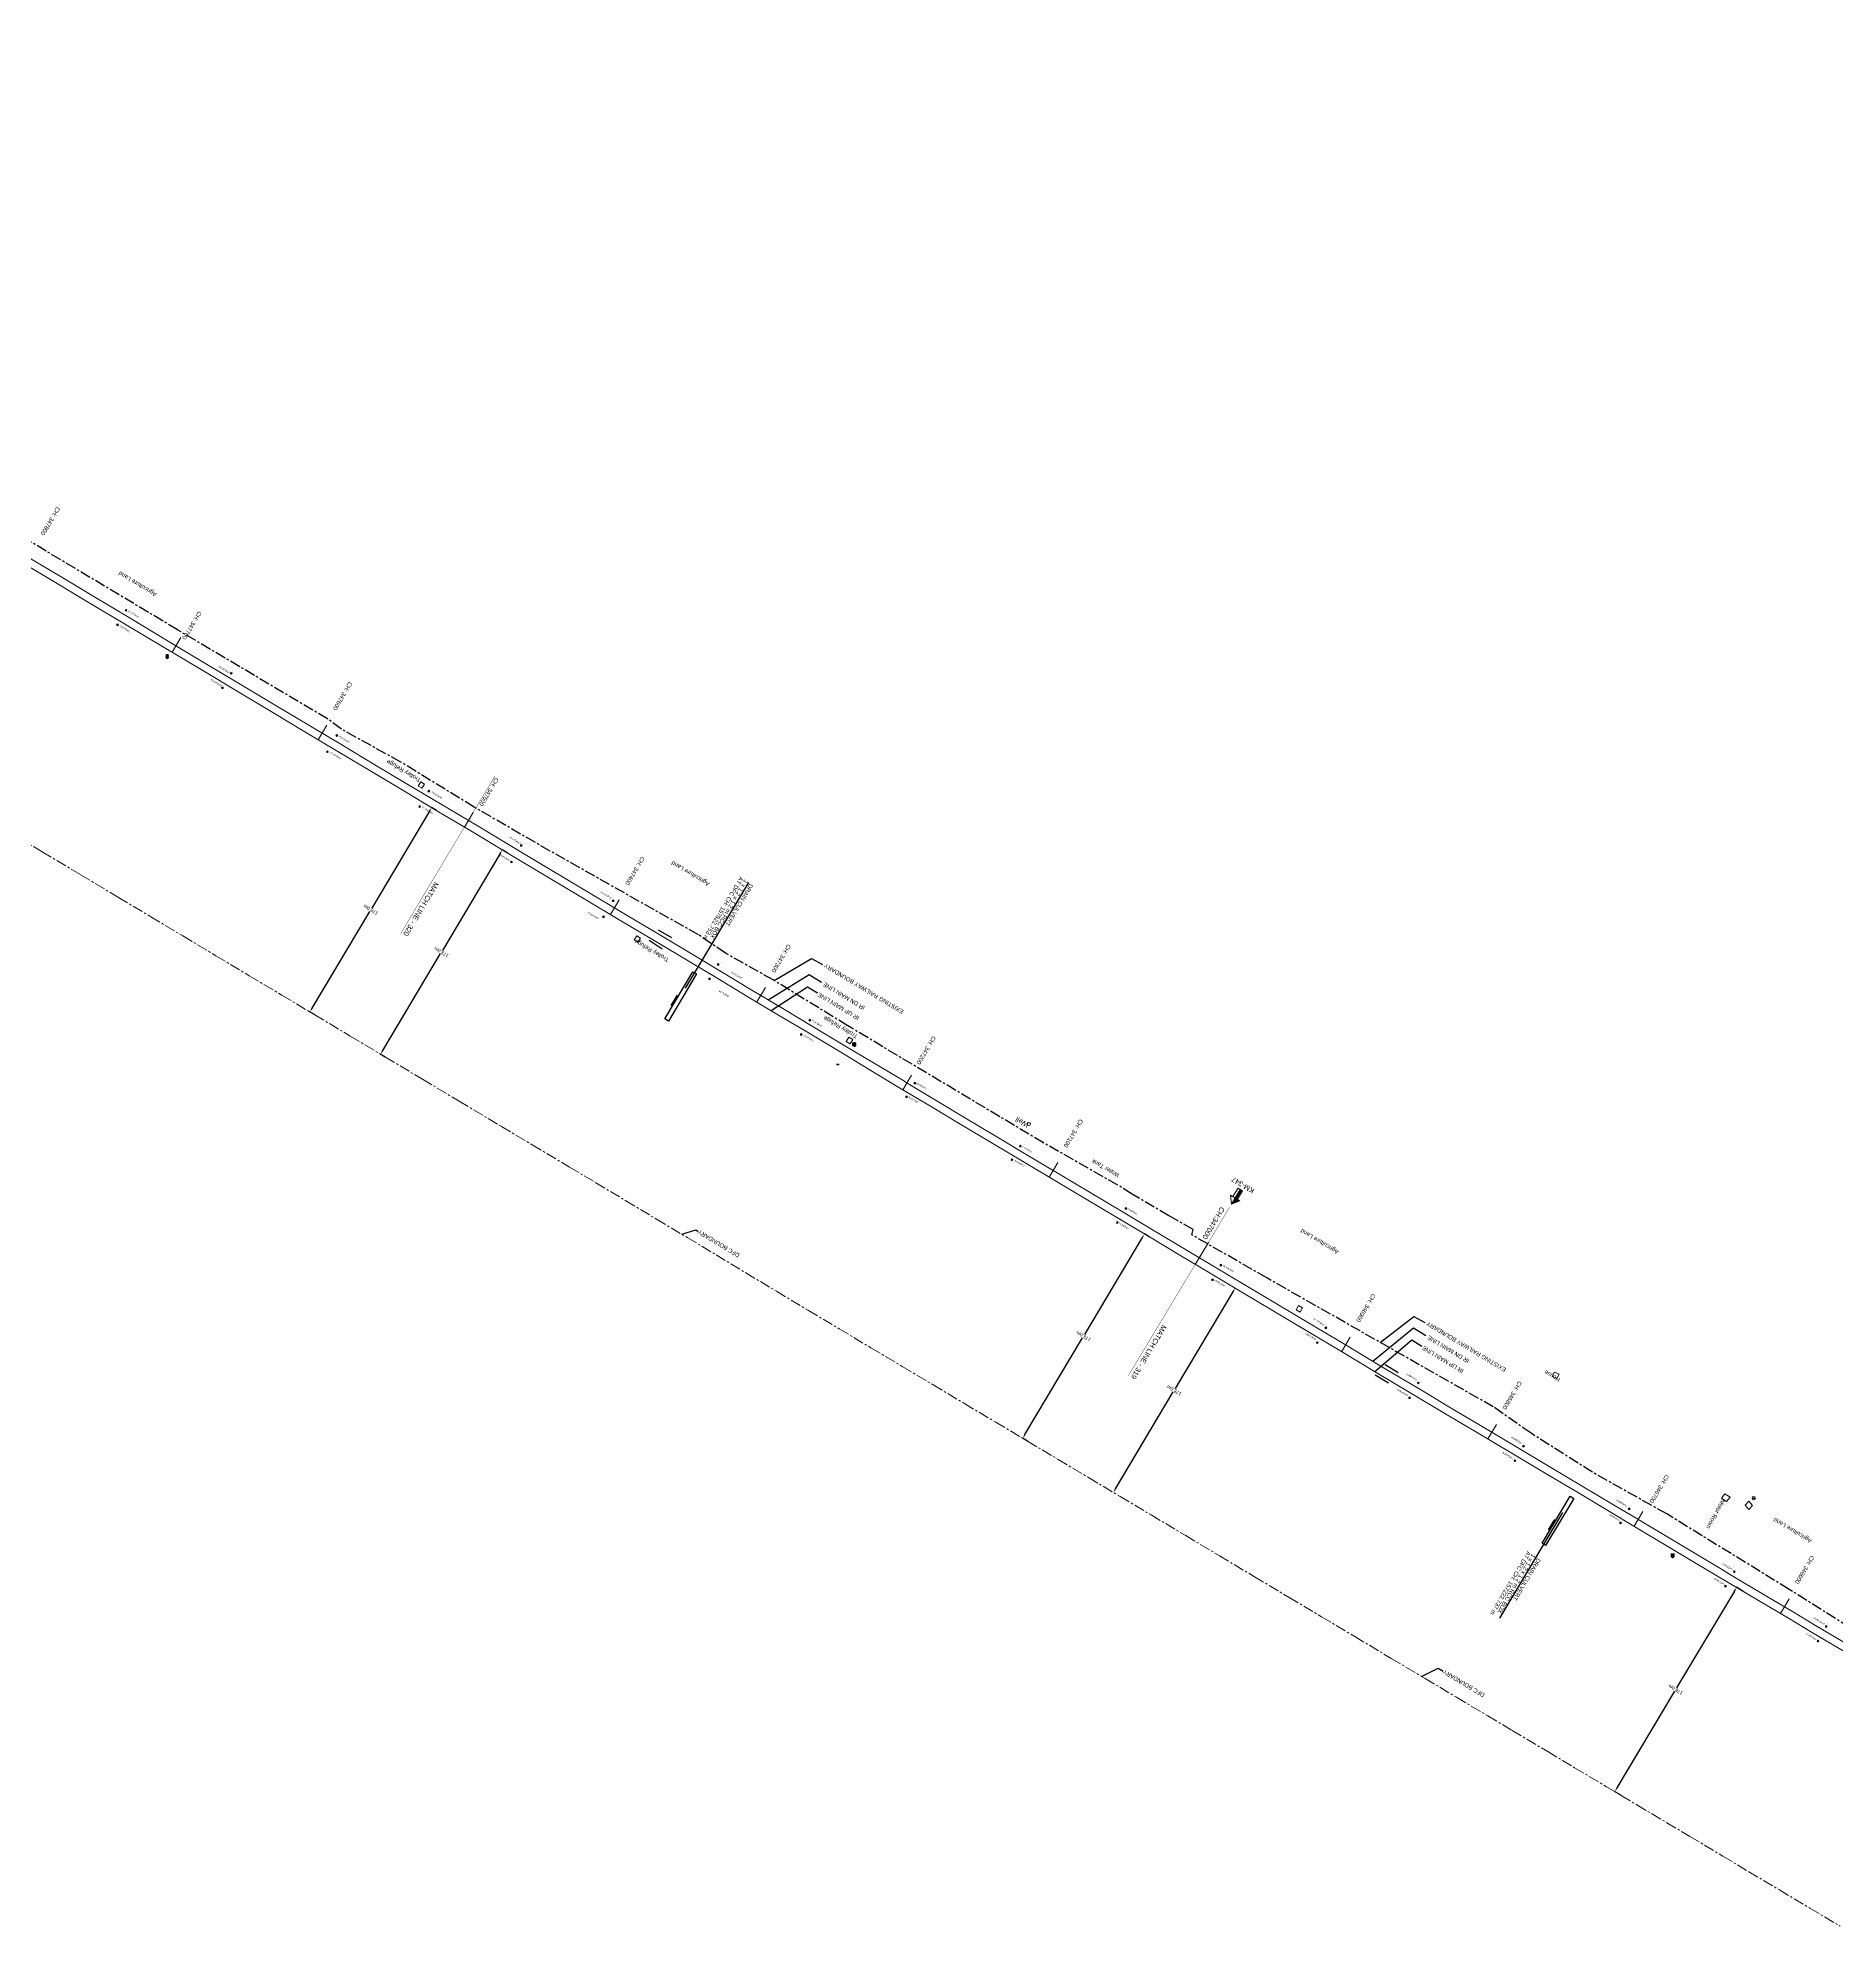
# Model space of a CAD drawing. Header units: metres. Extents: x 593168 to 611286, y 3401475 to 3412398.
# Drawn here: x 604577 to 605633, y 3404728 to 3405836 of the extents above; entities that cross this region are included whole.
import ezdxf
from ezdxf.enums import TextEntityAlignment as Align

# ---------------------------------------------------------------- set-up
doc = ezdxf.new("R2010")
doc.units = ezdxf.units.M
doc.header["$MEASUREMENT"] = 0
doc.linetypes.add('CENTER', pattern=[2, 1.25, -0.25, 0.25, -0.25])
doc.linetypes.add('PHANTOM2', pattern=[1.25, 0.625, -0.125, 0.125, -0.125, 0.125, -0.125])
doc.layers.get('Defpoints').update_dxf_attribs({"lineweight": 0})
for name, color, linetype, lineweight in [('Bench_Mark', 7, 'Continuous', 0), ('Commercial Building Pucca', 251, 'Continuous', 0), ('DFCC', 6, 'Continuous', 0), ('DFCC BOUNDARY', 6, 'CENTER', 0), ('Electric Pole', 251, 'Continuous', 0), ('Existing IR Chainage', 7, 'Continuous', 0), ('Existing IR Track', 143, 'Continuous', 0), ('KM STONE', 7, 'Continuous', 0), ('OHE MAST', 8, 'Continuous', 0), ('OHE MAST TEXT', 8, 'Continuous', 0), ('Shed', 251, 'Continuous', 0), ('Side Details', 251, 'Continuous', 0), ('Sign Board', 251, 'Continuous', 0), ('Text1', 251, 'Continuous', 0), ('Trolley Stand', 251, 'Continuous', 0), ('Well', 5, 'Continuous', 0)]:
    doc.layers.add(name, color=color, linetype=linetype, lineweight=lineweight)
for name, color, linetype in [('DRAIN CULVERT', 1, 'Continuous'), ('Existing Railway Boundary', 7, 'CENTER'), ('MATCH LINE', 7, 'Continuous')]:
    doc.layers.add(name, color=color, linetype=linetype)
doc.styles.add('spot_lvl', font='romans.shx', dxfattribs={"height": 0.3})
doc.styles.get("Standard").update_dxf_attribs({"font": 'arial.ttf'})
doc.styles.add('Style-Arial', font='arial.ttf')
doc.dimstyles.new('ISO-25', dxfattribs={"dimtxt": 2.5, "dimasz": 2.5, "dimexe": 1.25, "dimexo": 0.625, "dimtad": 1, "dimtxsty": 'Standard', "dimcen": 2.5, "dimadec": 0, "dimazin": 0, "dimtfac": 1, "dimtmove": 0, "dimatfit": 3, "dimfxl": 1, "dimarcsym": 0})
doc.dimstyles.get("Standard").update_dxf_attribs({"dimtxt": 0.18, "dimasz": 0.18, "dimexe": 0.18, "dimexo": 0.0625, "dimgap": 0.09, "dimtad": 0, "dimtih": 1, "dimtoh": 1, "dimdec": 4, "dimzin": 0, "dimdsep": 46, "dimtxsty": 'Standard', "dimcen": 0.09, "dimadec": 0, "dimazin": 0, "dimtfac": 1, "dimtdec": 4, "dimtofl": 0, "dimtmove": 0, "dimatfit": 3, "dimfxl": 1, "dimtolj": 1, "dimtzin": 0, "dimarcsym": 0})

# ---------------------------------------------------------------- blocks, each defined once
blk = doc.blocks.new('EP')
blk.add_hatch(color=8).paths.add_polyline_path([(-0.2, -0.1), (-0.2, 0.2), (-0.9, 0), (-0.3, 0.1), (-0.3, -0.2), (0.3, 0), (0.3, -0.2), (0.9, 0), (0.4, -0.1), (0.4, 0.2)])
at = {"color": 8}
for p, q in [((-0.9, 0), (-0.2, 0.2)), ((-0.3, 0.1), (-0.9, 0)), ((-0.3, -0.2), (-0.3, 0.1)), ((0.3, 0), (-0.3, -0.2)), ((-0.2, -0.1), (0.4, 0.2)), ((-0.2, 0.2), (-0.2, -0.1)), ((0.3, -0.2), (0.3, 0)), ((0.4, 0.2), (0.4, -0.1)), ((0.9, 0), (0.3, -0.2)), ((0.4, -0.1), (0.9, 0))]:
    blk.add_line(p, q, dxfattribs=at)
blk.add_circle((0, 0), 1, dxfattribs=at)
blk = doc.blocks.new('SIG')
for color, points in [(1, [(-0.2, 0.4, 0.180295), (0, 0.3, -0.00255), (0, 0.3, -0.00255), (0, 0.3, 0.180295), (0.2, 0.4, -0.002654), (0.2, 0.4, 0.184495), (0.3, 0.7, 1.000001), (-0.3, 0.7, 0.184495), (-0.2, 0.4, -0.002654)]), (2, [(0.2, -0.2, -0.002654), (0.2, -0.2, 0.184495), (0.3, 0, 1.000001), (-0.3, 0, 0.184495), (-0.2, -0.2, -0.002654), (-0.2, -0.2, 0.180295), (0, -0.3, -0.00255), (0, -0.3, -0.00255), (0, -0.3, 0.180295)]), (3, [(0.2, -0.9, -0.002654), (0.2, -0.9, 0.184495), (0.3, -0.6, 1.000001), (-0.3, -0.6, 0.184495), (-0.2, -0.9, -0.002654), (-0.2, -0.9, 0.395599)])]:
    blk.add_hatch(color=color).paths.add_polyline_path(points)
for p, q in [((-0.3, 1), (-0.3, -0.9)), ((0.3, -0.9), (0.3, 1))]:
    blk.add_line(p, q)
for points in [[(-0.3, 1), (-0.8, 1, 0.198758), (-0.4, 0.4, 0.003814), (-0.3, 0.4, 0.003814)], [(-0.3, 0.3), (-0.8, 0.3, 0.198758), (-0.4, -0.2, 0.003727), (-0.3, -0.3, 0.003727)], [(0.3, 1), (0.8, 1, -0.198758), (0.4, 0.4, -0.003814), (0.3, 0.4, -0.003814)], [(0.3, 0.3), (0.8, 0.3, -0.198758), (0.4, -0.2, -0.003727), (0.3, -0.3, -0.003727)], [(-0.3, -0.3), (-0.8, -0.3, 0.198758), (-0.4, -0.9, 0.003639), (-0.3, -0.9)], [(0.3, -0.3), (0.8, -0.3, -0.198758), (0.4, -0.9, -0.003639), (0.3, -0.9)]]:
    blk.add_lwpolyline(points, format="xyb")
for centre, radius, start, end in [((0, 0.9), 0.324, 12.4049, 167.5951), ((0, 0.8), 0.357, 27.7578, 152.2422), ((0, -0.9), 0.324, 181.4572, 358.5428)]:
    blk.add_arc(centre, radius, start, end)
blk = doc.blocks.new('DFCC')
at = {"layer": 'DFCC', "const_width": 0.042, "elevation": 101.2}
blk.add_lwpolyline([(0.8, -0.5), (-0.8, -0.5), (-0.8, 0.4), (0.8, 0.4)], close=True, dxfattribs=at)
at = {"layer": 'DFCC', "style": 'spot_lvl'}
blk.add_text('DFCC', height=0.4, rotation=180, dxfattribs=at).set_placement((0.7, 0.2, 18.4))
blk = doc.blocks.new('BM')
blk.add_hatch(color=256).paths.add_polyline_path([(-0.9, 0.9), (-0.9, -0.9), (0.9, -0.9), (0.9, 0.9)])
for p, q in [((0.9, 0.9), (-0.9, 0.9)), ((-0.9, 0.9), (-0.9, -0.9)), ((0.9, -0.9), (0.9, 0.9)), ((-0.9, -0.9), (0.9, -0.9))]:
    blk.add_line(p, q)
blk = doc.blocks.new('KM POST PLAN')
h = blk.add_hatch(color=256)
h.dxf.hatch_style = 1
h.paths.add_polyline_path([(0, -8.5), (-3, -8.5), (-3, -20), (0, -20)])
h.paths.add_polyline_path([(0, -8.5), (0, 0), (-6.3, -8.5)])
for points in [[(0, 0), (-6.3, -8.5), (6.3, -8.5)], [(0, 0), (0, -20)], [(0, 0), (6.3, -8.5)], [(3, -8.5), (3, -20), (-3, -20), (-3, -8.5)]]:
    blk.add_lwpolyline(points)
at = {"style": 'Style-Arial'}
blk.add_attdef('KM-POST', text='', height=6, dxfattribs=at).set_placement((0, -26, -263.9), align=Align.MIDDLE_CENTER)
blk = doc.blocks.new('OHE MAST')
h = blk.add_hatch(color=253)
h.dxf.hatch_style = 1
edge = h.paths.add_edge_path()
edge.add_arc((0, 0), 0.514, 0, 360)
at = {"color": 253, "const_width": 0.01}
for points in [[(-1, -1.7), (0, 0)], [(-3.1, -2.2), (-2.3, -0.9), (0.3, -2.5), (-0.5, -3.8)]]:
    blk.add_lwpolyline(points, dxfattribs=at)
at = {"color": 253}
blk.add_circle((0, 0), 0.514, dxfattribs=at)
blk = doc.blocks.new('*D118')
at = {"layer": 'Defpoints', "color": 0, "linetype": 'ByBlock', "ltscale": 5, "transparency": 16777216}
for p in [(605578.4, 3404924.5), (605502.9, 3404807), (605506.9, 3404804.6)]:
    blk.add_point(p, dxfattribs=at)
at = {"layer": 'DFCC BOUNDARY', "color": 0, "linetype": 'ByBlock', "lineweight": -2, "ltscale": 5, "transparency": 16777216}
for p, q in [((605573.1, 3404924.8), (605539.2, 3404868)), ((605578.3, 3404924.6), (605574.3, 3404927)), ((605504.2, 3404809.2), (605538.1, 3404866)), ((605506.8, 3404804.7), (605502.8, 3404807.1))]:
    blk.add_line(p, q, dxfattribs=at)
at = {"layer": 'DFCC BOUNDARY', "color": 0, "linetype": 'ByBlock', "ltscale": 5, "transparency": 16777216}
for points in [[(605572.7, 3404925), (605573.5, 3404924.6), (605574.4, 3404926.9)], [(605503.8, 3404809.4), (605504.5, 3404809), (605502.9, 3404807)]]:
    blk.add_solid(points, dxfattribs=at)
at = {"layer": 'DFCC BOUNDARY', "color": 0, "linetype": 'ByBlock', "ltscale": 5, "transparency": 16777216, "insert": (605538.6, 3404867), "char_height": 2, "attachment_point": 5, "rotation": 149, "style": 'Style-Arial'}
blk.add_mtext('\\A1;178.0m', dxfattribs=at)
blk = doc.blocks.new('TerminatorOpen_0.5')
at = {"color": 0, "linetype": 'ByBlock', "lineweight": -2}
for q in [(-1, 0.25), (-1, 0), (-1, -0.25)]:
    blk.add_line((0, 0), q, dxfattribs=at)
blk = doc.blocks.new('*D47')
at = {"layer": 'Defpoints', "color": 0, "linetype": 'ByBlock', "ltscale": 5, "transparency": 16777216}
for p in [(605280, 3405102.6), (605208.4, 3404982.7), (605208.5, 3404982.7)]:
    blk.add_point(p, dxfattribs=at)
at = {"layer": 'DFCC BOUNDARY', "color": 0, "linetype": 'ByBlock', "lineweight": -2, "ltscale": 5, "transparency": 16777216}
for p, q in [((605280.1, 3405102.5), (605280.1, 3405102.5)), ((605278.7, 3405100.4), (605244.8, 3405043.6)), ((605209.7, 3404984.8), (605243.6, 3405041.7)), ((605208.5, 3404982.6), (605208.6, 3404982.6))]:
    blk.add_line(p, q, dxfattribs=at)
at = {"layer": 'DFCC BOUNDARY', "color": 0, "linetype": 'ByBlock', "ltscale": 5, "transparency": 16777216}
for points in [[(605278.3, 3405100.7), (605279.1, 3405100.2), (605280, 3405102.6)], [(605209.4, 3404985.1), (605210.1, 3404984.6), (605208.5, 3404982.7)]]:
    blk.add_solid(points, dxfattribs=at)
at = {"layer": 'DFCC BOUNDARY', "color": 0, "linetype": 'ByBlock', "ltscale": 5, "transparency": 16777216, "insert": (605244.2, 3405042.6), "char_height": 2, "attachment_point": 5, "rotation": 149, "style": 'Style-Arial'}
blk.add_mtext('\\A1;178.0m', dxfattribs=at)
blk = doc.blocks.new('*D48')
at = {"layer": 'Defpoints', "color": 0, "linetype": 'ByBlock', "ltscale": 5, "transparency": 16777216}
for p in [(605229.6, 3405132.6), (605155.3, 3405014.4), (605158.1, 3405012.7)]:
    blk.add_point(p, dxfattribs=at)
at = {"layer": 'DFCC BOUNDARY', "color": 0, "linetype": 'ByBlock', "lineweight": -2, "ltscale": 5, "transparency": 16777216}
for p, q in [((605225.5, 3405132.2), (605191.6, 3405075.4)), ((605229.5, 3405132.7), (605226.7, 3405134.4)), ((605156.5, 3405016.6), (605190.4, 3405073.4)), ((605158, 3405012.8), (605155.2, 3405014.5))]:
    blk.add_line(p, q, dxfattribs=at)
at = {"layer": 'DFCC BOUNDARY', "color": 0, "linetype": 'ByBlock', "ltscale": 5, "transparency": 16777216}
for points in [[(605225.1, 3405132.4), (605225.8, 3405132), (605226.8, 3405134.3)], [(605156.2, 3405016.8), (605156.9, 3405016.4), (605155.3, 3405014.4)]]:
    blk.add_solid(points, dxfattribs=at)
at = {"layer": 'DFCC BOUNDARY', "color": 0, "linetype": 'ByBlock', "ltscale": 5, "transparency": 16777216, "insert": (605191, 3405074.4), "char_height": 2, "attachment_point": 5, "rotation": 149, "style": 'Style-Arial'}
blk.add_mtext('\\A1;178.0m', dxfattribs=at)
blk = doc.blocks.new('*D49')
at = {"layer": 'Defpoints', "color": 0, "linetype": 'ByBlock', "ltscale": 5, "transparency": 16777216}
for p in [(604852.6, 3405358.1), (604778.2, 3405239.9), (604781.1, 3405238.2)]:
    blk.add_point(p, dxfattribs=at)
at = {"layer": 'DFCC BOUNDARY', "color": 0, "linetype": 'ByBlock', "lineweight": -2, "ltscale": 5, "transparency": 16777216}
for p, q in [((604848.4, 3405357.6), (604814.6, 3405300.8)), ((604852.5, 3405358.1), (604849.6, 3405359.9)), ((604779.5, 3405242), (604813.4, 3405298.9)), ((604781, 3405238.2), (604778.1, 3405239.9))]:
    blk.add_line(p, q, dxfattribs=at)
at = {"layer": 'DFCC BOUNDARY', "color": 0, "linetype": 'ByBlock', "ltscale": 5, "transparency": 16777216}
for points in [[(604848.1, 3405357.9), (604848.8, 3405357.4), (604849.7, 3405359.8)], [(604779.1, 3405242.2), (604779.9, 3405241.8), (604778.2, 3405239.9)]]:
    blk.add_solid(points, dxfattribs=at)
at = {"layer": 'DFCC BOUNDARY', "color": 0, "linetype": 'ByBlock', "ltscale": 5, "transparency": 16777216, "insert": (604814, 3405299.8), "char_height": 2, "attachment_point": 5, "rotation": 149, "style": 'Style-Arial'}
blk.add_mtext('\\A1;178.0m', dxfattribs=at)
blk = doc.blocks.new('*D50')
at = {"layer": 'Defpoints', "color": 0, "linetype": 'ByBlock', "ltscale": 5, "transparency": 16777216}
for p in [(604811.1, 3405382.9), (604736.7, 3405264.7), (604739.6, 3405263)]:
    blk.add_point(p, dxfattribs=at)
at = {"layer": 'DFCC BOUNDARY', "color": 0, "linetype": 'ByBlock', "lineweight": -2, "ltscale": 5, "transparency": 16777216}
for p, q in [((604807, 3405382.5), (604773.1, 3405325.6)), ((604811, 3405383), (604808.1, 3405384.7)), ((604738, 3405266.9), (604771.9, 3405323.7)), ((604739.5, 3405263.1), (604736.6, 3405264.8))]:
    blk.add_line(p, q, dxfattribs=at)
at = {"layer": 'DFCC BOUNDARY', "color": 0, "linetype": 'ByBlock', "ltscale": 5, "transparency": 16777216}
for points in [[(604806.6, 3405382.7), (604807.3, 3405382.3), (604808.2, 3405384.6)], [(604737.7, 3405267.1), (604738.4, 3405266.6), (604736.7, 3405264.7)]]:
    blk.add_solid(points, dxfattribs=at)
at = {"layer": 'DFCC BOUNDARY', "color": 0, "linetype": 'ByBlock', "ltscale": 5, "transparency": 16777216, "insert": (604772.5, 3405324.7), "char_height": 2, "attachment_point": 5, "rotation": 149, "style": 'Style-Arial'}
blk.add_mtext('\\A1;178.0m', dxfattribs=at)

msp = doc.modelspace()

# ---------------------------------------------------------------- linework, layer by layer
at = {"layer": 'Commercial Building Pucca'}
msp.add_polyline3d([(605470.1648, 3405051.9861, 260.5148), (605468.926, 3405049.4658, 260.3608), (605466.1799, 3405050.7123, 260.5827), (605467.4205, 3405053.2363, 260.5827)], close=True, dxfattribs=at)
at = {"layer": 'DFCC BOUNDARY', "ltscale": 5}
msp.add_lwpolyline([(604557.3245, 3405372.0109), (604579.5196, 3405358.7434), (604602.118, 3405345.2185), (604624.3471, 3405331.9185), (604643.2921, 3405320.5783), (604662.2111, 3405309.2539), (604681.5558, 3405297.6917), (604701.1927, 3405285.9549), (604720.3061, 3405274.526), (604739.6034, 3405262.9973), (604760.4746, 3405250.5049), (604781.0883, 3405238.1767), (604802.9092, 3405225.1487), (604824.3173, 3405212.3672), (604849.1675, 3405197.5232), (604867.254, 3405186.7195), (604889.229, 3405173.5943), (604904.6007, 3405164.4132), (604922.1976, 3405153.8734), (604940.2605, 3405143.0546), (604958.2836, 3405132.2942), (604975.3233, 3405122.1211), (604992.6773, 3405111.5381), (605010.6498, 3405100.7207), (605029.4953, 3405089.4643), (605047.539, 3405078.687), (605066.1746, 3405067.5746), (605084.5584, 3405056.6125), (605102.6973, 3405045.7922), (605121.07, 3405034.8325), (605139.4213, 3405023.8814), (605158.1271, 3405012.7187), (605176.0032, 3405002.055), (605193.9141, 3404991.3706), (605212.4206, 3404980.3315), (605230.6338, 3404969.4674), (605250.9536, 3404957.3224), (605270.8241, 3404945.4459), (605291.306, 3404933.2171), (605311.6391, 3404921.077), (605330.7274, 3404909.6921), (605350.2076, 3404898.0747), (605371.6524, 3404885.2801), (605391.5915, 3404873.4036), (605410.0167, 3404862.4295), (605428.3108, 3404851.5166), (605442.6265, 3404842.9768), (605463.5126, 3404830.5147), (605479.2879, 3404821.102), (605498.0515, 3404809.912), (605515.9172, 3404799.2574), (605533.4489, 3404788.8128), (605546.9912, 3404780.7448), (605566.362, 3404769.1742), (605581.6123, 3404760.0647), (605599.5743, 3404749.3329), (605617.496, 3404738.6252), (605635.2481, 3404728.0464)], dxfattribs=at)
at = {"layer": 'DRAIN CULVERT'}
for points in [[(604957.3799, 3405278.6639), (604994.4664, 3405340.6768)], [(605435.3488, 3404908.8565), (605472.4353, 3404970.8694)]]:
    msp.add_lwpolyline(points, dxfattribs=at)
for points in [[(604947.2288, 3405259.3522), (604945.1691, 3405260.5841), (604961.6767, 3405288.1866), (604963.7364, 3405286.9548)], [(605462.2842, 3404951.5577), (605460.2245, 3404952.7895), (605476.7321, 3404980.3921), (605478.7919, 3404979.1603)]]:
    msp.add_lwpolyline(points, close=True, dxfattribs=at)
at = {"layer": 'Existing IR Chainage', "color": 7, "linetype": 'Continuous', "lineweight": 13, "flags": 128}
for points in [[(604660.939, 3405484.3657), (604655.8035, 3405475.7851)], [(604746.7433, 3405433.0194), (604741.6129, 3405424.4357)], [(604832.5792, 3405381.7022), (604827.4434, 3405373.1218)], [(604918.4182, 3405330.4197), (604913.29, 3405321.8347)], [(605004.2631, 3405279.1067), (604999.1247, 3405270.5278)], [(605089.966, 3405227.6048), (605084.8381, 3405219.0196)], [(605175.8339, 3405176.3646), (605170.7109, 3405167.7765)], [(605264.2724, 3405129.4224), (605256.5879, 3405116.5403)], [(605347.5747, 3405073.8625), (605342.4483, 3405065.2764)], [(605433.4448, 3405022.6211), (605428.3212, 3405014.0334)], [(605519.3403, 3404971.4153), (605514.2164, 3404962.8278)], [(605605.2196, 3404920.1963), (605600.1015, 3404911.6053)]]:
    msp.add_lwpolyline(points, dxfattribs=at)
at = {"layer": 'Existing IR Track', "flags": 128}
for points in [[(605637.9448, 3404889.0293), (605618.4856, 3404900.6528), (605604.8548, 3404908.7735), (605587.323, 3404919.2182), (605569.5264, 3404929.8315), (605550.7626, 3404941.0217), (605535.0215, 3404950.414), (605514.1354, 3404962.8761), (605499.8035, 3404971.4255), (605481.5093, 3404982.3385), (605462.9804, 3404993.3745), (605443.0448, 3405005.2489), (605421.7118, 3405017.9768), (605402.2024, 3405029.6117), (605383.1211, 3405040.9923), (605362.8586, 3405053.0903), (605342.3767, 3405065.3192), (605322.5775, 3405077.153), (605302.2576, 3405089.298), (605283.91, 3405100.2424), (605265.4036, 3405111.2814), (605247.4964, 3405121.9637), (605229.6202, 3405132.6274), (605210.9391, 3405143.7753), (605192.5878, 3405154.7265), (605174.1891, 3405165.7017), (605156.0502, 3405176.5219), (605137.6411, 3405187.4992), (605119.0059, 3405198.6114), (605101.0743, 3405209.3218), (605082.4873, 3405220.4238), (605065.215, 3405230.8197), (605047.5893, 3405241.5684), (605029.8326, 3405252.1696), (605011.9181, 3405262.8651), (604993.9635, 3405273.6191), (604976.2721, 3405284.2154), (604960.806, 3405293.453), (604938.8309, 3405306.5782), (604920.7516, 3405317.3776), (604895.9014, 3405332.2216), (604874.4596, 3405345.0232), (604852.6389, 3405358.0511), (604832.1398, 3405370.3108), (604811.3235, 3405382.7704), (604791.9007, 3405394.3742), (604772.8462, 3405405.7679), (604753.1794, 3405417.5225), (604733.8347, 3405429.0847), (604715.016, 3405440.3492), (604696.0711, 3405451.6893), (604673.8119, 3405465.0072), (604651.2331, 3405478.5204), (604628.9568, 3405491.8365), (604606.261, 3405505.4034), (604587.4009, 3405516.7223), (604568.3945, 3405528.129)], [(605640.2983, 3404892.9617), (605620.8302, 3404904.6032), (605607.224, 3404912.7282), (605589.7185, 3404923.1817), (605571.9003, 3404933.7971), (605565.5889, 3404937.5571), (605537.3916, 3404954.373), (605516.3788, 3404966.9126), (605502.1739, 3404975.3847), (605483.8076, 3404986.3388), (605465.3593, 3404997.3476), (605446.8182, 3405008.4118), (605424.021, 3405021.9722), (605404.5721, 3405033.5701), (605391.3711, 3405041.4423), (605365.2222, 3405057.0396), (605345.1009, 3405069.0415), (605324.9242, 3405081.0745), (605304.6512, 3405093.1648), (605286.2403, 3405104.1356), (605267.8781, 3405115.0773), (605249.8294, 3405125.8591), (605231.8054, 3405136.6261), (605213.2832, 3405147.6898), (605194.7828, 3405158.7405), (605176.533, 3405169.6178), (605158.2605, 3405180.5087), (605139.9897, 3405191.4218), (605121.6154, 3405202.3969), (605103.4518, 3405213.2947), (605085.9425, 3405223.7972), (605085.8569, 3405224.0063), (605067.578, 3405234.7792), (605049.8594, 3405245.35), (605032.1426, 3405256.0258), (605014.3641, 3405266.7388), (604996.312, 3405277.5433), (604978.3456, 3405288.2965), (604963.1522, 3405297.3715), (604941.284, 3405310.4342), (604923.0989, 3405321.2989), (604898.1959, 3405336.1773), (604876.8111, 3405348.9502), (604855.401, 3405361.7383), (604834.483, 3405374.2267), (604813.5231, 3405386.7403), (604794.2277, 3405398.2618), (604774.9764, 3405409.7571), (604755.5026, 3405421.4024), (604736.0427, 3405433.0393), (604717.3359, 3405444.2257), (604698.7438, 3405455.3435), (604676.124, 3405468.8693), (604653.5719, 3405482.3585), (604631.2724, 3405495.7041), (604608.8941, 3405509.0969), (604589.7118, 3405520.5841), (604570.5872, 3405532.0366)]]:
    msp.add_lwpolyline(points, dxfattribs=at)
at = {"layer": 'Existing Railway Boundary', "ltscale": 5}
msp.add_lwpolyline([(605649.4918, 3404897.9326), (605605.2802, 3404925.7801), (605533.3998, 3404970.0357), (605489.7388, 3404994.5143), (605453.7088, 3405017.4089), (605431.5793, 3405032.9019), (605298.5889, 3405108.5851), (605254.619, 3405133.7955), (605255.357, 3405137.0002), (605241.1596, 3405145.0171), (605219.6297, 3405157.6928), (605211.1538, 3405163.0218), (605167.5319, 3405187.7922), (605052.5854, 3405256.546), (605008.7368, 3405283.4587), (604980.8543, 3405299.12), (604964.9672, 3405309.9316), (604877.7945, 3405359.0988), (604833.184, 3405384.9103), (604790.1731, 3405411.3092), (604755.2862, 3405430.6086), (604747.1398, 3405436.6776), (604659.1105, 3405488.9196), (604078.9713, 3405836.4599)], dxfattribs=at)
at = {"layer": 'MATCH LINE', "linetype": 'PHANTOM2', "ltscale": 15, "const_width": 0.2}
for points in [[(604845.4662, 3405403.2326), (604790.1152, 3405310.7572)], [(605276.8752, 3405150.2884), (605217.3438, 3405051.2495)]]:
    msp.add_lwpolyline(points, dxfattribs=at)
at = {"layer": 'Shed'}
for points in [[(605570.5752, 3404979.8525, 260.9376), (605568.5628, 3404977.3197, 261.2336), (605565.5438, 3404979.2727, 261.4605), (605567.5646, 3404981.8161, 261.4605)], [(605581.6739, 3404972.717, 261.1766), (605579.4504, 3404975.2299, 261.2116), (605581.5704, 3404977.4879, 261.2236), (605583.794, 3404974.9748, 261.2236)]]:
    msp.add_polyline3d(points, close=True, dxfattribs=at)
at = {"layer": 'Trolley Stand'}
for points in [[(604802.5547, 3405395.9613, 262.4922), (604804.0802, 3405398.3838, 262.6032), (604801.8564, 3405399.6914, 262.6112), (604800.3297, 3405397.2671, 262.6112)], [(604930.8393, 3405308.0407, 262.6092), (604929.2962, 3405305.6599, 262.6132), (604927.1691, 3405306.9292, 262.6501), (604928.7122, 3405309.31, 262.6501)], [(605054.0351, 3405245.9632, 263.066), (605055.5385, 3405248.5294, 263.066), (605053.1935, 3405249.9512, 263.014), (605051.6901, 3405247.385, 263.014)], [(605318.1077, 3405088.3932, 263.215), (605319.5653, 3405091.054, 263.221), (605317.2764, 3405092.4179, 263.17), (605315.8187, 3405089.7571, 263.17)]]:
    msp.add_polyline3d(points, close=True, dxfattribs=at)
at = {"layer": 'Well'}
msp.add_circle((605158.8874, 3405198.9397, 260.3948), 0.8955, dxfattribs=at)

# ---------------------------------------------------------------- block references
at = {"layer": 'Bench_Mark'}
for p in [(605056.199, 3405245.682, 263.007), (605536.803, 3404945.8, 263.289)]:
    msp.add_blockref('BM', p, dxfattribs=at)
at = {"layer": 'DFCC', "xscale": 0.9997078269910248, "yscale": 0.9997078269910248, "zscale": 0.9997078269910248}
msp.add_blockref('DFCC', (605046.725, 3405233.9162, 261.8764), dxfattribs=at)
at = {"layer": 'Electric Pole', "xscale": 0.9997078269910248, "yscale": 0.9997078269910248, "zscale": 0.9997078269910248}
msp.add_blockref('EP', (605584.5036, 3404979.2779, 261.0986), dxfattribs=at)
at = {"layer": 'KM STONE', "xscale": 0.5, "yscale": 0.5, "zscale": 0.5, "rotation": 148.9903102435466}
msp.add_blockref('KM POST PLAN', (605277.8309, 3405151.8784), dxfattribs=at).add_auto_attribs({'KM-POST': 'KM-347'})
at = {"layer": 'OHE MAST', "rotation": 180}
for p in [(604628.7827, 3405500.417), (604628.7827, 3405500.417), (604623.8017, 3405491.8908), (604623.8017, 3405491.8908), (604685.3869, 3405454.8644), (604685.3869, 3405454.8644), (604690.539, 3405463.4303), (604690.539, 3405463.4303), (604752.588, 3405426.948), (604752.588, 3405426.948), (604747.013, 3405417.4272), (604747.013, 3405417.4272), (604806.5262, 3405394.2777), (604806.5262, 3405394.2777), (604801.2021, 3405385.2165), (604801.2021, 3405385.2165), (604860.8292, 3405362.4142), (604860.8292, 3405362.4142), (604855.0582, 3405352.6911), (604855.0582, 3405352.6911), (604909.1523, 3405320.5117), (604909.1523, 3405320.5117), (604914.806, 3405329.9357), (604914.806, 3405329.9357), (604976.4705, 3405292.5393), (604976.4705, 3405292.5393), (604971.324, 3405284.0501), (604971.324, 3405284.0501), (605030.2796, 3405259.8384), (605030.2796, 3405259.8384), (605025.2551, 3405251.4342), (605025.2551, 3405251.4342), (605091.9989, 3405222.9293), (605091.9989, 3405222.9293), (605087.0945, 3405214.849), (605087.0945, 3405214.849), (605148.973, 3405177.9473), (605148.973, 3405177.9473), (605153.8881, 3405185.9592), (605153.8881, 3405185.9592), (605215.8413, 3405149.3692), (605215.8413, 3405149.3692), (605210.7994, 3405141.0425), (605210.7994, 3405141.0425), (605271.6202, 3405116.0316), (605271.6202, 3405116.0316), (605266.6846, 3405107.5093), (605266.6846, 3405107.5093), (605333.2552, 3405079.2634), (605333.2552, 3405079.2634), (605328.2136, 3405070.5636), (605328.2136, 3405070.5636), (605387.5447, 3405046.9172), (605387.5447, 3405046.9172), (605382.3975, 3405038.203), (605382.3975, 3405038.203), (605449.3082, 3405009.8695), (605449.3082, 3405009.8695), (605444.3045, 3405001.2854), (605444.3045, 3405001.2854), (605511.3185, 3404973.0473), (605511.3185, 3404973.0473), (605506.2801, 3404964.7646), (605506.2801, 3404964.7646), (605573.0767, 3404936.1088), (605573.0767, 3404936.1088), (605567.8502, 3404927.6184), (605567.8502, 3404927.6184), (605627.0938, 3404903.961), (605627.0938, 3404903.961), (605622.2001, 3404895.4032), (605622.2001, 3404895.4032)]:
    msp.add_blockref('OHE MAST', p, dxfattribs=at)
at = {"layer": 'Sign Board'}
for p, xscale, yscale, zscale in [((604652.9869, 3405473.2494, 262.2633), 0.9997078270020654, 0.9997078270020654, 0.9997078270020654), ((605056.5672, 3405245.5592, 263.027), 0.9997078269910248, 0.9997078269910248, 0.9997078269910248), ((605536.9125, 3404945.429, 263.27), 0.9997078269910248, 0.9997078269910248, 0.9997078269910248)]:
    msp.add_blockref('SIG', p, dxfattribs=dict(at, xscale=xscale, yscale=yscale, zscale=zscale))

# ---------------------------------------------------------------- texts
at = {"layer": 'DFCC BOUNDARY', "linetype": 'Continuous', "ltscale": 5}
for p in [(604964.7558, 3405135.8591, 613.7163), (605402.2011, 3404877.7165, 613.7163)]:
    msp.add_text('DFC BOUNDARY', height=2.5, rotation=149, dxfattribs=at).set_placement(p, align=Align.MIDDLE_RIGHT)
at = {"layer": 'DRAIN CULVERT'}
for s, p in [('AT DFC CH: 157822.753 m', (604989.2474, 3405344.3476)), ('1 x 1.2 x 1.2 m RCC BOX', (604991.9401, 3405342.6646)), ('DRAIN CULVERT', (604994.9884, 3405340.1853)), ('AT DFC CH: 157222.737 m', (605451.6293, 3404948.4771)), ('1 x 1.2 x 1.2 m RCC BOX', (605454.322, 3404946.7941)), ('DRAIN CULVERT', (605457.3703, 3404944.3147))]:
    msp.add_text(s, height=2.5, rotation=239.0785363, dxfattribs=at).set_placement(p)
at = {"layer": 'Existing IR Chainage', "color": 7, "lineweight": 0, "attachment_point": 6, "style": 'Style-Arial'}
for s, insert, char_height, rotation, line_spacing_factor in [('CH: 347800', (604579.5867, 3405544.7374), 2.5, 239.0299034, 0.60036), ('CH: 347700', (604662.6987, 3405483.5444), 2.5, 239.0999345, 0.60036), ('CH: 347600', (604751.1583, 3405442.0306), 2.5, 239.1336593, 0.60036), ('CH: 347500', (604837.0951, 3405385.784), 2.5, 239.0974791, 0.60036), ('CH: 347400', (604922.8309, 3405339.4321), 2.5, 239.1484771, 0.60036), ('CH: 347300', (605008.6865, 3405288.1137), 2.5, 239.0802697, 0.60036), ('CH: 347200', (605093.8121, 3405234.1671), 2.5, 239.150219, 0.60036), ('CH: 347100', (605180.2412, 3405185.3796), 2.5, 239.1830721, 0.60036), ('CH:347000', (605261.8755, 3405131.6455), 3, 239.1825708, 0.6003), ('CH: 346900', (605351.9855, 3405082.8757), 2.5, 239.1602997, 0.60036), ('CH: 346800', (605437.8529, 3405031.6358), 2.5, 239.1784167, 0.60036), ('CH: 346700', (605524.2625, 3404976.7544), 2.5, 239.1766517, 0.60036), ('CH: 346600', (605609.6218, 3404929.2138), 2.5, 239.2153145, 0.60036)]:
    msp.add_mtext(s, dxfattribs=dict(at, insert=insert, char_height=char_height, rotation=rotation, line_spacing_factor=line_spacing_factor))
at = {"layer": 'Existing IR Track', "color": 7, "lineweight": -3}
for s, p in [('IR DN MAIN LINE', (605038.3396, 3405281.145)), ('IR UP MAIN LINE', (605035.1811, 3405275.131)), ('IR UP MAIN LINE', (605390.0308, 3405067.8447)), ('IR DN MAIN LINE', (605393.1894, 3405073.8587))]:
    msp.add_text(s, height=2.5, rotation=149, dxfattribs=at).set_placement(p, align=Align.MIDDLE_RIGHT)
at = {"layer": 'Existing Railway Boundary', "linetype": 'Continuous', "ltscale": 5}
for p in [(605039.59, 3405293.2312, -523.9387), (605393.2963, 3405083.0907, -523.9387)]:
    msp.add_text('EXISTING RAILWAY BOUNDARY', height=2.5, rotation=149, dxfattribs=at).set_placement(p, align=Align.RIGHT)
at = {"layer": 'MATCH LINE', "linetype": 'Continuous'}
for s, p in [('MATCH LINE - 320', (604809.9631, 3405341.2815)), ('MATCH LINE - 319', (605237.2758, 3405081.2778))]:
    msp.add_text(s, height=3, rotation=239.0346667, dxfattribs=at).set_placement(p)
at = {"layer": 'OHE MAST TEXT'}
for s, p in [('OHE347/21', (604631.426, 3405488.1969, 262.075)), ('OHE347/22', (604636.4002, 3405496.7659, 261.936)), ('OHE347/20', (604689.7558, 3405464.2945, 261.956)), ('OHE347/19', (604685.1935, 3405456.4463, 262.099)), ('OHE347/18', (604760.1415, 3405423.29, 261.998)), ('OHE347/17', (604755.1567, 3405413.7878, 262.006)), ('OHE347/16', (604814.5814, 3405390.491, 262.374)), ('OHE347/15', (604809.1433, 3405381.6578, 262.121)), ('OHE347/13', (604854.2299, 3405354.0051, 262.102)), ('OHE347/14', (604860.5463, 3405363.9575, 262.115)), ('OHE347/12', (604913.9177, 3405331.8552, 262.553)), ('OHE347/11', (604906.3016, 3405319.8072, 262.149)), ('OHE347/10', (604990.6264, 3405284.8054, 262.589)), ('OHE347/9', (604982.871, 3405274.1415, 262.494)), ('OHE347/8', (605037.3924, 3405256.6828, 262.87)), ('OHE347/7', (605032.4934, 3405248.1128, 262.635)), ('OHE347/5', (605094.1125, 3405211.8666, 262.864)), ('OHE347/6', (605098.832, 3405219.9807, 262.984)), ('OHE347/4', (605160.927, 3405182.775, 263.012)), ('OHE347/3', (605156.3843, 3405174.6161, 262.82)), ('OHE347/2', (605222.6387, 3405146.4136, 262.715)), ('OHE347/1', (605217.5873, 3405137.8417, 262.785)), ('OHE346/30', (605279.3787, 3405112.5876, 262.728)), ('OHE346/29', (605274.3828, 3405104.0112, 264.687)), ('OHE346/28', (605332.5467, 3405081.1949, 264.986)), ('OHE346/27', (605327.5293, 3405072.8012, 262.524)), ('OHE346/26', (605386.9558, 3405048.9801, 262.82)), ('OHE346/25', (605381.5285, 3405039.8691, 262.689)), ('OHE346/24', (605448.7441, 3405011.7578, 263.112)), ('OHE346/23', (605443.6489, 3405002.7811, 262.779)), ('OHE346/21', (605505.9059, 3404966.579, 263.224)), ('OHE346/22', (605510.3643, 3404974.9801, 262.946)), ('OHE346/20', (605572.2781, 3404937.7091, 263.286)), ('OHE346/19', (605567.5693, 3404928.9333, 262.89)), ('OHE346/18', (605626.3037, 3404905.6701, 263.145)), ('OHE346/17', (605621.5392, 3404896.6645, 263.236))]:
    msp.add_text(s, height=1, rotation=149, dxfattribs=at).set_placement(p)
at = {"layer": 'Side Details'}
for p in [(604647.1209, 3405510.3467, 156.3202), (604971.7219, 3405340.4113, 156.3202), (605341.0926, 3405124.4471, -367.6185), (605618.8453, 3404954.8622, 156.3202)]:
    msp.add_text('Agriculture Land', height=2.5, rotation=149, dxfattribs=at).set_placement(p)
at = {"layer": 'Text1'}
for s, rotation, p in [('Trolley Refuge', 149.7220732, (604802.1907, 3405401.4988, 156.3202)), ('Trolley Refuge', 149.7220732, (604947.9231, 3405295.9349, 156.3202)), ('Trolley Refuge', 149.7220732, (605058.6688, 3405251.0514, 156.3202)), ('Water Tank', 149.7220732, (605212.2396, 3405169.4756, 156.3202)), ('House', 149.7220732, (605471.0799, 3405049.4962, 156.3202)), ('Motor Room', 241.2322677, (605565.6964, 3404978.9664, 156.3202))]:
    msp.add_text(s, height=2.5, rotation=rotation, dxfattribs=at).set_placement(p)
at = {"layer": 'Well'}
msp.add_text('Well', height=3, rotation=149.7220732, dxfattribs=at).set_placement((605159.1369, 3405199.1918, 156.3202))

# ---------------------------------------------------------------- dimensions: what is measured, and where the dimension line sits
at = {"layer": 'DFCC BOUNDARY', "linetype": 'ByBlock', "ltscale": 5}
for p1, p2, distance, picture, middle in [((604811.0965, 3405382.906), (604739.6034, 3405262.9973), -3.3327, '*D50', (604772.4875, 3405324.6583)), ((604852.5814, 3405358.0854), (604781.0883, 3405238.1767), -3.3327, '*D49', (604813.9724, 3405299.8378)), ((605229.6202, 3405132.6274), (605158.1271, 3405012.7187), -3.3327, '*D48', (605191.0112, 3405074.3797)), ((605279.9531, 3405102.6027), (605208.436, 3404982.7083), 0.0313, '*D47', (605244.2215, 3405042.6394))]:
    dim = msp.add_aligned_dim(p1=p1, p2=p2, distance=distance, text='178.0m', dimstyle='Standard', override={"dimtxt": 2, "dimasz": 2.5, "dimexe": 0.125, "dimexo": 0.125, "dimgap": 0.125, "dimtad": 1, "dimtih": 0, "dimtoh": 0, "dimdec": 3, "dimzin": 11, "dimpost": ' m', "dimtxsty": 'Style-Arial', "dimsah": 1, "dimadec": 4, "dimazin": 3, "dimtmove": 2, "dimatfit": 1, "dimldrblk": 'TerminatorOpen_0.5', "dimfrac": 2, "dimtzin": 11}, dxfattribs=at)
    dim.commit()
    dim.dimension.update_dxf_attribs({"geometry": picture, "text_midpoint": middle, "text_rotation": 149})
dim = msp.add_linear_dim(base=(605502.8702, 3404807.0382), p1=(605578.4247, 3404924.5249), p2=(605506.9192, 3404804.6235), angle=239.1894578, text='178.0m', dimstyle='Standard', override={"dimtxt": 2, "dimasz": 2.5, "dimexe": 0.125, "dimexo": 0.125, "dimgap": 0.125, "dimtad": 1, "dimtih": 0, "dimtoh": 0, "dimdec": 3, "dimzin": 11, "dimpost": ' m', "dimtxsty": 'Style-Arial', "dimsah": 1, "dimadec": 4, "dimazin": 3, "dimtmove": 2, "dimatfit": 1, "dimldrblk": 'TerminatorOpen_0.5', "dimfrac": 2, "dimtzin": 11}, dxfattribs=at)
dim.commit()
dim.dimension.update_dxf_attribs({"geometry": '*D118', "text_midpoint": (605538.6413, 3404867.0197), "dimtype": 129, "text_rotation": 149})

# ---------------------------------------------------------------- leaders
at = {"layer": 'DFCC BOUNDARY', "linetype": 'Continuous', "lineweight": 0, "ltscale": 5}
for points in [[(604955.1563, 3405134.1614), (604963.2763, 3405136.7503), (604964.7558, 3405135.8591)], [(605389.4855, 3404874.658), (605399.242, 3404879.499), (605402.2011, 3404877.7165)]]:
    msp.add_leader(points, dimstyle='ISO-25', override={"dimtxt": 3, "dimasz": 2.5, "dimgap": 0.625, "dimtad": 0, "dimdec": 3, "dimzin": 2, "dimtdec": 3}, dxfattribs=at)
at = {"layer": 'DRAIN CULVERT'}
for points in [[(604948.8841, 3405268.5232, 0.0091), (604952.5834, 3405274.529, -0.0184)], [(605463.9396, 3404960.7287, 0.0091), (605467.6388, 3404966.7345, -0.0184)]]:
    msp.add_leader(points, dimstyle='ISO-25', override={"dimtxt": 3, "dimasz": 2.5, "dimgap": 0.625, "dimtad": 0, "dimdec": 3, "dimzin": 2, "dimtdec": 3}, dxfattribs=at)
at = {"layer": 'Existing IR Track', "color": 7, "lineweight": -3}
for points, override in [([(604949.3441, 3405308.1523), (604941.3436, 3405312.663)], {"dimtxt": 3, "dimasz": 2.5, "dimtad": 0, "dimdec": 3, "dimzin": 2, "dimtdec": 3}), ([(604935.9996, 3405306.7681), (604943.6601, 3405301.7395)], {"dimtxt": 3, "dimasz": 2.5, "dimtad": 0, "dimdec": 3, "dimzin": 2, "dimtdec": 3}), ([(605005.8712, 3405271.8173), (605029.9567, 3405286.56), (605037.1508, 3405282.1104)], {"dimtxt": 3, "dimasz": 2.5, "dimgap": 0.625, "dimtad": 0, "dimdec": 3, "dimzin": 2, "dimtdec": 3}), ([(605007.4928, 3405265.5156), (605028.8218, 3405279.4389), (605034.7672, 3405275.8818)], {"dimtxt": 3, "dimasz": 2.5, "dimgap": 0.625, "dimtad": 0, "dimdec": 3, "dimzin": 2, "dimtdec": 3}), ([(605360.8163, 3405059.6677), (605384.8065, 3405079.2737), (605392.0005, 3405074.8241)], {"dimtxt": 3, "dimasz": 2.5, "dimgap": 0.625, "dimtad": 0, "dimdec": 3, "dimzin": 2, "dimtdec": 3}), ([(605362.0306, 3405053.5846), (605383.6715, 3405072.1526), (605389.617, 3405068.5955)], {"dimtxt": 3, "dimasz": 2.5, "dimgap": 0.625, "dimtad": 0, "dimdec": 3, "dimzin": 2, "dimtdec": 3}), ([(605375.6655, 3405052.921), (605367.984, 3405057.636)], {"dimtxt": 3, "dimasz": 2.5, "dimtad": 0, "dimdec": 3, "dimzin": 2, "dimtdec": 3}), ([(605362.2291, 3405051.7156), (605370.067, 3405046.9573)], {"dimtxt": 3, "dimasz": 2.5, "dimtad": 0, "dimdec": 3, "dimzin": 2, "dimtdec": 3})]:
    msp.add_leader(points, dimstyle='ISO-25', override=override, dxfattribs=at)
at = {"layer": 'Existing Railway Boundary', "linetype": 'Continuous', "ltscale": 5}
for points in [[(605009.3325, 3405283.0931, -1137.655), (605031.2053, 3405296.0579, -1137.655), (605037.6728, 3405292.5446, -1137.655)], [(605365.0841, 3405070.7435, -1137.655), (605384.9116, 3405085.9174, -1137.655), (605391.3791, 3405082.4041, -1137.655)]]:
    msp.add_leader(points, dimstyle='ISO-25', override={"dimtxt": 3, "dimasz": 2.5, "dimgap": 0.625, "dimtad": 0, "dimdec": 3, "dimzin": 2, "dimtdec": 3}, dxfattribs=at)

doc.saveas('drawing.dxf')
